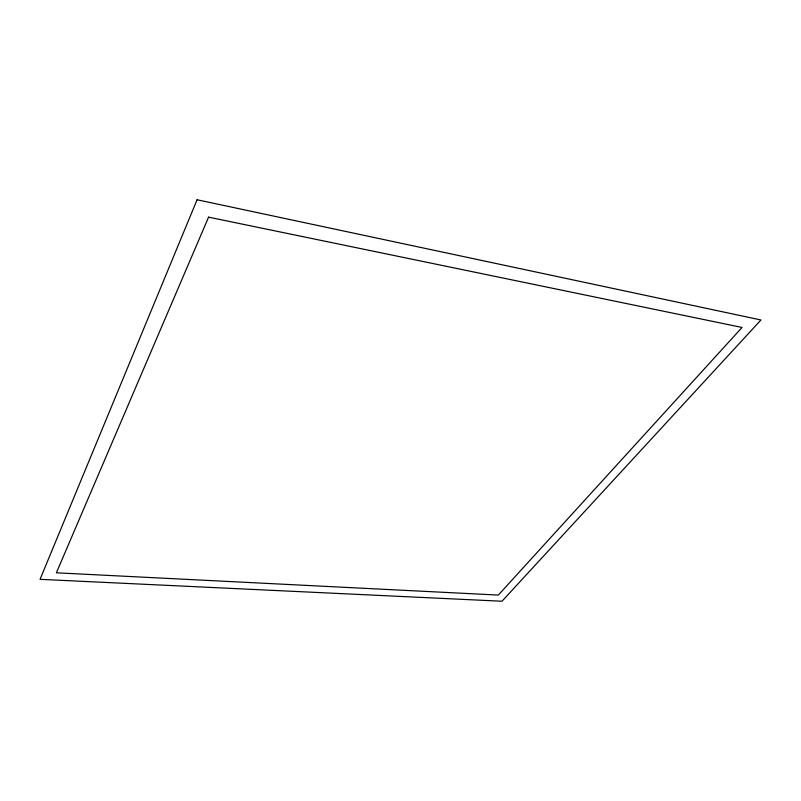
<?xml version="1.0" encoding="UTF-8"?>
<svg xmlns="http://www.w3.org/2000/svg" width="801" height="801" viewBox="0 0 801 801"><rect width="100%" height="100%" fill="white"/><g stroke="black" fill="none" stroke-linecap="round" stroke-linejoin="round"><path stroke-width="1.2" d="M197.076 199.759L40.05 579.333L501.987 601.241L760.95 319.979L197.076 199.759M208.58 217.151L56.38 572.805L498.322 595.073L742.056 327.459L208.58 217.151"/></g></svg>
